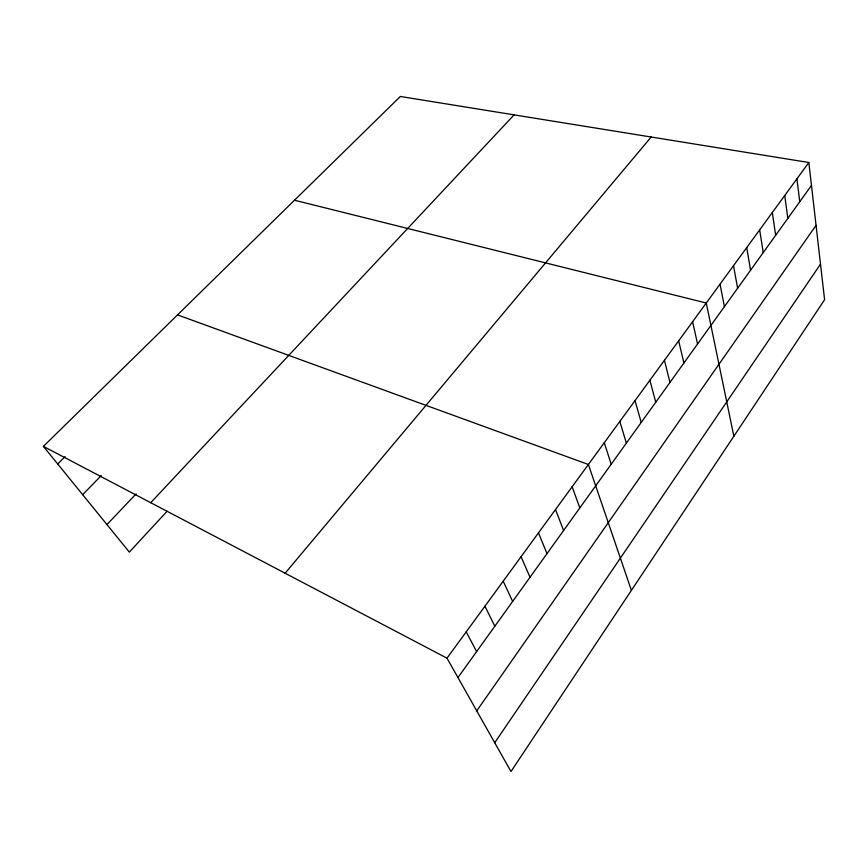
<?xml version="1.0" encoding="UTF-8"?>
<svg xmlns="http://www.w3.org/2000/svg" width="868" height="868" viewBox="0 0 868 868"><rect width="100%" height="100%" fill="white"/><g stroke="black" fill="none" stroke-linecap="round" stroke-linejoin="round"><path stroke-width="1.3" d="M494.727 742.726L820.51 264.132M476.749 710.87L816.05 225.333M457.957 677.572L811.471 185.437M808.835 162.5L824.6 299.731L510.97 771.522L447.009 658.172L808.835 162.5L400.332 96.478L43.4 446.38L129.332 552.102L167.112 511.252M285.127 573.227L651.174 137.025M150.728 502.702L514.095 114.869M106.97 524.597L136.081 493.903M82.655 494.673L101.23 475.631M57.711 463.989L65.057 456.676M294.502 200.226L706.27 303.008L733.861 436.224M177.528 314.889L588.395 464.488L631.394 590.37M43.4 446.38L447.009 658.172M466.203 631.871L476.619 651.586M484.93 606.222L494.847 626.208M503.212 581.18L512.641 601.437M521.06 556.724L530.023 577.242M538.486 532.854L547.003 553.6M555.509 509.538L563.603 530.5M572.142 486.753L579.824 507.91M604.291 442.713L611.202 464.239M619.828 421.436L626.37 443.114M635.018 400.615L641.224 422.445M649.893 380.249L655.752 402.209M664.443 360.318L669.977 382.408M678.678 340.809L683.908 363.019M692.621 321.702L697.557 344.021M720.049 284.14L724.4 306.654M733.525 265.673L737.605 288.263M746.73 247.586L750.549 270.252M759.663 229.868L763.222 252.599M772.336 212.508L775.645 235.304M784.748 195.506L787.829 218.356M796.911 178.841L799.764 201.734"/></g></svg>
